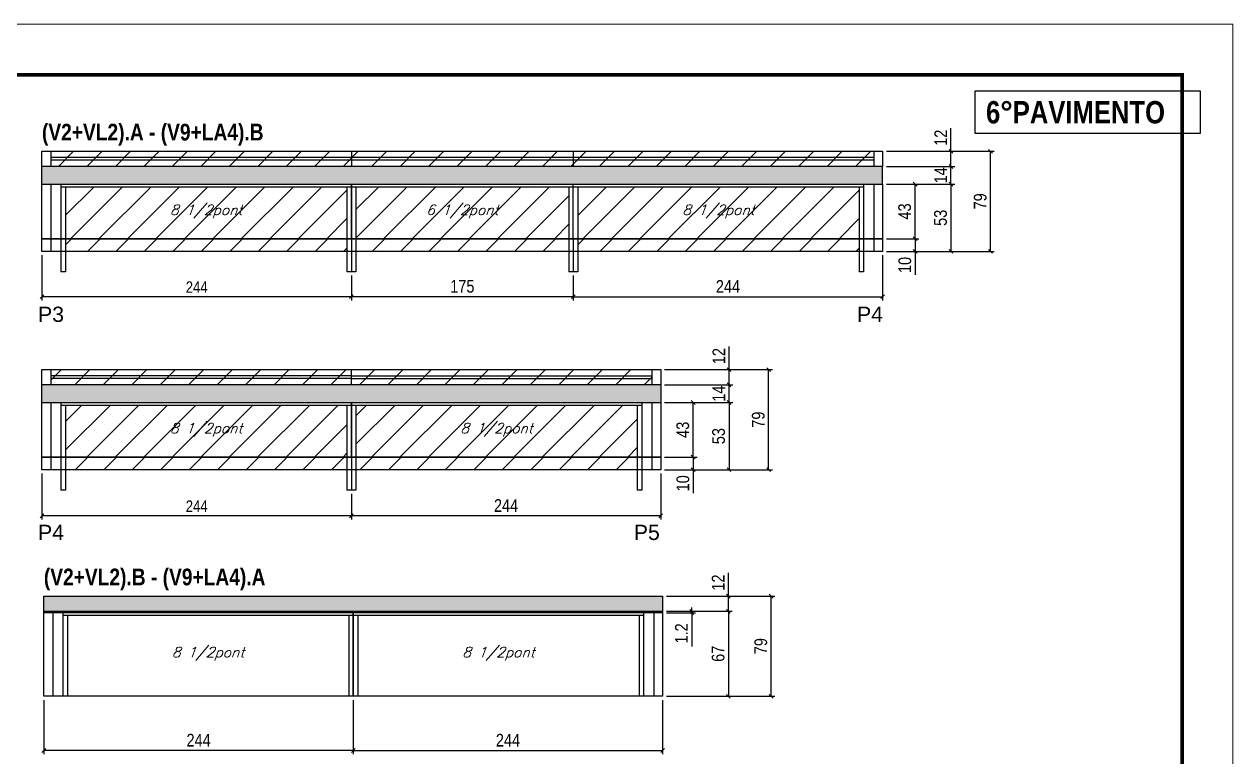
# Model space of a CAD drawing. Extents: x 3330 to 22105, y 1197 to 30204.
# Drawn here: x 16548 to 17501, y 20046 to 20625 of the extents above; entities that cross this region are included whole.
import ezdxf

# ---------------------------------------------------------------- set-up
doc = ezdxf.new("R2010")
doc.units = 0
doc.linetypes.add('DASHED', pattern=[0.75, 0.5, -0.25])
for name, color, linetype in [('5', 5, 'Continuous'), ('COTA', 241, 'Continuous'), ('NOMENCLATURA', 7, 'Continuous'), ('Painéis', 200, 'Continuous'), ('SARR_2.2x7', 40, 'Continuous'), ('SARR_3.5x7', 81, 'Continuous'), ('SARR_EDITAR', 141, 'Continuous'), ('texto', 7, 'Continuous')]:
    doc.layers.add(name, color=color, linetype=linetype)
for name, color, linetype, lineweight in [('Folhas', 255, 'Continuous', 9), ('Hachura', 251, 'Continuous', 9), ('SARRAFO DE PRESSAO', 251, 'DASHED', 9)]:
    doc.layers.add(name, color=color, linetype=linetype, lineweight=lineweight)
doc.styles.add('COTA TECNICA', font='techl___.ttf', dxfattribs={"height": 10})
doc.styles.add('COTA TECNICA-50', font='techl___.ttf', dxfattribs={"height": 9})
doc.styles.add('Romans', font='romans.shx')
doc.styles.get("Standard").update_dxf_attribs({"font": 'arial.ttf'})
doc.styles.add('TECNICA', font='techb___.ttf', dxfattribs={"height": 10})
doc.dimstyles.new('COTA PAINEL-50', dxfattribs={"dimtxt": 9, "dimasz": 3, "dimexe": 3, "dimexo": 3, "dimgap": 3, "dimtad": 1, "dimdec": 1, "dimzin": 12, "dimdsep": 46, "dimtxsty": 'COTA TECNICA-50', "dimblk1": 'OBLIQUE', "dimblk2": 'OBLIQUE', "dimsah": 1, "dimcen": 0.9, "dimclrd": 4, "dimclre": 4, "dimclrt": 240, "dimadec": 1, "dimazin": 3, "dimtfac": 1, "dimtdec": 1, "dimtmove": 0, "dimatfit": 3, "dimfxl": 1, "dimtolj": 1, "dimtzin": 12, "dimarcsym": 0})
doc.dimstyles.new('PAINEL', dxfattribs={"dimtxt": 10, "dimasz": 3, "dimexe": 3, "dimexo": 3, "dimgap": 3, "dimtad": 1, "dimdec": 1, "dimzin": 12, "dimdsep": 46, "dimtxsty": 'COTA TECNICA', "dimblk1": 'OBLIQUE', "dimblk2": 'OBLIQUE', "dimsah": 1, "dimcen": 0.9, "dimclrd": 4, "dimclre": 4, "dimclrt": 240, "dimadec": 1, "dimazin": 3, "dimtfac": 1, "dimtdec": 1, "dimtmove": 0, "dimatfit": 3, "dimfxl": 1, "dimtolj": 1, "dimtzin": 12, "dimarcsym": 0})

# ---------------------------------------------------------------- blocks, each defined once
blk = doc.blocks.new('9999999999')
at = {"layer": 'Folhas'}
blk.add_lwpolyline([(98138.98, 34190.21), (99623.98, 34190.21), (99623.98, 35240.21), (98138.98, 35240.21)], close=True, dxfattribs=at)
at = {"layer": 'Folhas', "color": 30, "const_width": 3}
blk.add_lwpolyline([(98213.98, 34230.21), (99583.98, 34230.21), (99583.98, 35200.21), (98213.98, 35200.21)], close=True, dxfattribs=at)
blk = doc.blocks.new('_Oblique')
at = {"color": 0, "linetype": 'ByBlock', "lineweight": -2}
blk.add_line((-0.5, -0.5), (0.5, 0.5), dxfattribs=at)
blk = doc.blocks.new('*D2144')
at = {"layer": 'COTA', "color": 4, "linetype": 'ByBlock', "lineweight": -2, "transparency": 16777216}
for p, q in [((16561.91, 20442.22), (16561.91, 20406.49)), ((16805.91, 20426.22), (16805.91, 20406.49)), ((16805.91, 20409.49), (16561.91, 20409.49))]:
    blk.add_line(p, q, dxfattribs=at)
at = {"layer": 'Defpoints', "color": 0, "linetype": 'ByBlock', "transparency": 16777216}
for p in [(16561.91, 20445.22), (16805.91, 20429.22), (16561.91, 20409.49)]:
    blk.add_point(p, dxfattribs=at)
at = {"layer": 'COTA', "color": 4, "linetype": 'ByBlock', "lineweight": -2, "transparency": 16777216, "xscale": 3, "yscale": 3, "zscale": 3, "rotation": 180}
blk.add_blockref('_Oblique', (16561.91, 20409.49), dxfattribs=at)
at = {"layer": 'COTA', "color": 4, "linetype": 'ByBlock', "lineweight": -2, "transparency": 16777216, "xscale": 3, "yscale": 3, "zscale": 3}
blk.add_blockref('_Oblique', (16805.91, 20409.49), dxfattribs=at)
at = {"layer": 'COTA', "color": 240, "linetype": 'ByBlock', "transparency": 16777216, "insert": (16683.91, 20417.06), "char_height": 9, "attachment_point": 5, "style": 'COTA TECNICA-50'}
blk.add_mtext('\\A1;244', dxfattribs=at)
blk = doc.blocks.new('*D2145')
at = {"layer": 'COTA', "color": 4, "linetype": 'ByBlock', "lineweight": -2, "transparency": 16777216}
for p, q in [((16805.91, 20426.22), (16805.91, 20406.49)), ((16980.91, 20426.22), (16980.91, 20406.49)), ((16980.91, 20409.49), (16805.91, 20409.49))]:
    blk.add_line(p, q, dxfattribs=at)
at = {"layer": 'Defpoints', "color": 0, "linetype": 'ByBlock', "transparency": 16777216}
for p in [(16805.91, 20429.22), (16980.91, 20429.22), (16805.91, 20409.49)]:
    blk.add_point(p, dxfattribs=at)
at = {"layer": 'COTA', "color": 4, "linetype": 'ByBlock', "lineweight": -2, "transparency": 16777216, "xscale": 3, "yscale": 3, "zscale": 3, "rotation": 180}
blk.add_blockref('_Oblique', (16805.91, 20409.49), dxfattribs=at)
at = {"layer": 'COTA', "color": 4, "linetype": 'ByBlock', "lineweight": -2, "transparency": 16777216, "xscale": 3, "yscale": 3, "zscale": 3}
blk.add_blockref('_Oblique', (16980.91, 20409.49), dxfattribs=at)
at = {"layer": 'COTA', "color": 240, "linetype": 'ByBlock', "transparency": 16777216, "insert": (16893.41, 20417.6), "char_height": 10, "attachment_point": 5, "style": 'COTA TECNICA'}
blk.add_mtext('\\A1;175', dxfattribs=at)
blk = doc.blocks.new('*D2146')
at = {"layer": 'COTA', "color": 4, "linetype": 'ByBlock', "lineweight": -2, "transparency": 16777216}
for p, q in [((17224.91, 20442.22), (17224.91, 20406.49)), ((16980.91, 20426.22), (16980.91, 20406.49)), ((16980.91, 20409.49), (17224.91, 20409.49))]:
    blk.add_line(p, q, dxfattribs=at)
at = {"layer": 'Defpoints', "color": 0, "linetype": 'ByBlock', "transparency": 16777216}
for p in [(17224.91, 20445.22), (16980.91, 20429.22), (17224.91, 20409.49)]:
    blk.add_point(p, dxfattribs=at)
at = {"layer": 'COTA', "color": 4, "linetype": 'ByBlock', "lineweight": -2, "transparency": 16777216, "xscale": 3, "yscale": 3, "zscale": 3, "rotation": 180}
blk.add_blockref('_Oblique', (16980.91, 20409.49), dxfattribs=at)
at = {"layer": 'COTA', "color": 4, "linetype": 'ByBlock', "lineweight": -2, "transparency": 16777216, "xscale": 3, "yscale": 3, "zscale": 3}
blk.add_blockref('_Oblique', (17224.91, 20409.49), dxfattribs=at)
at = {"layer": 'COTA', "color": 240, "linetype": 'ByBlock', "transparency": 16777216, "insert": (17102.91, 20417.56), "char_height": 10, "attachment_point": 5, "style": 'COTA TECNICA'}
blk.add_mtext('\\A1;244', dxfattribs=at)
blk = doc.blocks.new('*D2147')
at = {"layer": 'COTA', "color": 4, "linetype": 'ByBlock', "lineweight": -2, "transparency": 16777216}
for p, q in [((17227.91, 20498.22), (17281.78, 20498.22)), ((17278.78, 20498.22), (17278.78, 20445.22)), ((17227.91, 20445.22), (17281.78, 20445.22))]:
    blk.add_line(p, q, dxfattribs=at)
at = {"layer": 'Defpoints', "color": 0, "linetype": 'ByBlock', "transparency": 16777216}
for p in [(17224.91, 20498.22), (17224.91, 20445.22), (17278.78, 20445.22)]:
    blk.add_point(p, dxfattribs=at)
at = {"layer": 'COTA', "color": 4, "linetype": 'ByBlock', "lineweight": -2, "transparency": 16777216, "xscale": 3, "yscale": 3, "zscale": 3}
for p, rotation in [((17278.78, 20498.22), 90), ((17278.78, 20445.22), 270)]:
    blk.add_blockref('_Oblique', p, dxfattribs=dict(at, rotation=rotation))
at = {"layer": 'COTA', "color": 240, "linetype": 'ByBlock', "transparency": 16777216, "insert": (17270.56, 20471.72), "char_height": 10, "attachment_point": 5, "rotation": 90, "style": 'COTA TECNICA'}
blk.add_mtext('\\A1;53', dxfattribs=at)
blk = doc.blocks.new('*D2148')
at = {"layer": 'COTA', "color": 4, "linetype": 'ByBlock', "lineweight": -2, "transparency": 16777216}
for p, q in [((16561.91, 20269.94), (16561.91, 20233.62)), ((16805.91, 20253.94), (16805.91, 20233.62)), ((16805.91, 20236.62), (16561.91, 20236.62))]:
    blk.add_line(p, q, dxfattribs=at)
at = {"layer": 'Defpoints', "color": 0, "linetype": 'ByBlock', "transparency": 16777216}
for p in [(16561.91, 20272.94), (16805.91, 20256.94), (16561.91, 20236.62)]:
    blk.add_point(p, dxfattribs=at)
at = {"layer": 'COTA', "color": 4, "linetype": 'ByBlock', "lineweight": -2, "transparency": 16777216, "xscale": 3, "yscale": 3, "zscale": 3, "rotation": 180}
blk.add_blockref('_Oblique', (16561.91, 20236.62), dxfattribs=at)
at = {"layer": 'COTA', "color": 4, "linetype": 'ByBlock', "lineweight": -2, "transparency": 16777216, "xscale": 3, "yscale": 3, "zscale": 3}
blk.add_blockref('_Oblique', (16805.91, 20236.62), dxfattribs=at)
at = {"layer": 'COTA', "color": 240, "linetype": 'ByBlock', "transparency": 16777216, "insert": (16683.91, 20244.18), "char_height": 9, "attachment_point": 5, "style": 'COTA TECNICA-50'}
blk.add_mtext('\\A1;244', dxfattribs=at)
blk = doc.blocks.new('*D2149')
at = {"layer": 'COTA', "color": 4, "linetype": 'ByBlock', "lineweight": -2, "transparency": 16777216}
for p, q in [((17049.91, 20269.94), (17049.91, 20233.62)), ((16805.91, 20253.94), (16805.91, 20233.62)), ((17049.91, 20236.62), (16805.91, 20236.62))]:
    blk.add_line(p, q, dxfattribs=at)
at = {"layer": 'Defpoints', "color": 0, "linetype": 'ByBlock', "transparency": 16777216}
for p in [(17049.91, 20272.94), (16805.91, 20256.94), (16805.91, 20236.62)]:
    blk.add_point(p, dxfattribs=at)
at = {"layer": 'COTA', "color": 4, "linetype": 'ByBlock', "lineweight": -2, "transparency": 16777216, "xscale": 3, "yscale": 3, "zscale": 3, "rotation": 180}
blk.add_blockref('_Oblique', (16805.91, 20236.62), dxfattribs=at)
at = {"layer": 'COTA', "color": 4, "linetype": 'ByBlock', "lineweight": -2, "transparency": 16777216, "xscale": 3, "yscale": 3, "zscale": 3}
blk.add_blockref('_Oblique', (17049.91, 20236.62), dxfattribs=at)
at = {"layer": 'COTA', "color": 240, "linetype": 'ByBlock', "transparency": 16777216, "insert": (16927.91, 20244.69), "char_height": 10, "attachment_point": 5, "style": 'COTA TECNICA'}
blk.add_mtext('\\A1;244', dxfattribs=at)
blk = doc.blocks.new('*D2168')
at = {"layer": 'COTA', "color": 4, "linetype": 'ByBlock', "lineweight": -2, "transparency": 16777216}
for p, q in [((17227.91, 20498.22), (17253.51, 20498.22)), ((17250.51, 20455.22), (17250.51, 20498.22)), ((17227.91, 20455.22), (17253.51, 20455.22))]:
    blk.add_line(p, q, dxfattribs=at)
at = {"layer": 'Defpoints', "color": 0, "linetype": 'ByBlock', "transparency": 16777216}
for p in [(17224.91, 20498.22), (17250.51, 20498.22), (17224.91, 20455.22)]:
    blk.add_point(p, dxfattribs=at)
at = {"layer": 'COTA', "color": 4, "linetype": 'ByBlock', "lineweight": -2, "transparency": 16777216, "xscale": 3, "yscale": 3, "zscale": 3}
for p, rotation in [((17250.51, 20498.22), 90), ((17250.51, 20455.22), 270)]:
    blk.add_blockref('_Oblique', p, dxfattribs=dict(at, rotation=rotation))
at = {"layer": 'COTA', "color": 240, "linetype": 'ByBlock', "transparency": 16777216, "insert": (17242.29, 20476.72), "char_height": 10, "attachment_point": 5, "rotation": 90, "style": 'COTA TECNICA'}
blk.add_mtext('\\A1;43', dxfattribs=at)
blk = doc.blocks.new('*D2169')
at = {"layer": 'COTA', "color": 4, "linetype": 'ByBlock', "lineweight": -2, "transparency": 16777216}
for p, q in [((17227.91, 20455.22), (17253.51, 20455.22)), ((17250.51, 20455.22), (17250.51, 20445.22)), ((17227.91, 20445.22), (17253.51, 20445.22)), ((17250.51, 20445.22), (17250.51, 20426.79))]:
    blk.add_line(p, q, dxfattribs=at)
at = {"layer": 'Defpoints', "color": 0, "linetype": 'ByBlock', "transparency": 16777216}
for p in [(17224.91, 20455.22), (17224.91, 20445.22), (17250.51, 20445.22)]:
    blk.add_point(p, dxfattribs=at)
at = {"layer": 'COTA', "color": 4, "linetype": 'ByBlock', "lineweight": -2, "transparency": 16777216, "xscale": 3, "yscale": 3, "zscale": 3}
for p, rotation in [((17250.51, 20455.22), 90), ((17250.51, 20445.22), 270)]:
    blk.add_blockref('_Oblique', p, dxfattribs=dict(at, rotation=rotation))
at = {"layer": 'COTA', "color": 240, "linetype": 'ByBlock', "transparency": 16777216, "insert": (17242.41, 20434.51), "char_height": 10, "attachment_point": 5, "rotation": 90, "style": 'COTA TECNICA'}
blk.add_mtext('\\A1;10', dxfattribs=at)
blk = doc.blocks.new('*D2170')
at = {"layer": 'COTA', "color": 4, "linetype": 'ByBlock', "lineweight": -2, "transparency": 16777216}
for p, q in [((17227.91, 20512.22), (17281.78, 20512.22)), ((17278.78, 20498.22), (17278.78, 20512.22)), ((17227.91, 20498.22), (17281.78, 20498.22))]:
    blk.add_line(p, q, dxfattribs=at)
at = {"layer": 'Defpoints', "color": 0, "linetype": 'ByBlock', "transparency": 16777216}
for p in [(17224.91, 20512.22), (17278.78, 20512.22), (17224.91, 20498.22)]:
    blk.add_point(p, dxfattribs=at)
at = {"layer": 'COTA', "color": 4, "linetype": 'ByBlock', "lineweight": -2, "transparency": 16777216, "xscale": 3, "yscale": 3, "zscale": 3}
for p, rotation in [((17278.78, 20512.22), 90), ((17278.78, 20498.22), 270)]:
    blk.add_blockref('_Oblique', p, dxfattribs=dict(at, rotation=rotation))
at = {"layer": 'COTA', "color": 240, "linetype": 'ByBlock', "transparency": 16777216, "insert": (17270.71, 20505.22), "char_height": 10, "attachment_point": 5, "rotation": 90, "style": 'COTA TECNICA'}
blk.add_mtext('\\A1;14', dxfattribs=at)
blk = doc.blocks.new('*D2171')
at = {"layer": 'COTA', "color": 4, "linetype": 'ByBlock', "lineweight": -2, "transparency": 16777216}
for p, q in [((17278.78, 20524.22), (17278.78, 20542.53)), ((17227.91, 20524.22), (17281.78, 20524.22)), ((17278.78, 20512.22), (17278.78, 20524.22)), ((17227.91, 20512.22), (17281.78, 20512.22))]:
    blk.add_line(p, q, dxfattribs=at)
at = {"layer": 'Defpoints', "color": 0, "linetype": 'ByBlock', "transparency": 16777216}
for p in [(17224.91, 20524.22), (17278.78, 20524.22), (17224.91, 20512.22)]:
    blk.add_point(p, dxfattribs=at)
at = {"layer": 'COTA', "color": 4, "linetype": 'ByBlock', "lineweight": -2, "transparency": 16777216, "xscale": 3, "yscale": 3, "zscale": 3}
for p, rotation in [((17278.78, 20524.22), 90), ((17278.78, 20512.22), 270)]:
    blk.add_blockref('_Oblique', p, dxfattribs=dict(at, rotation=rotation))
at = {"layer": 'COTA', "color": 240, "linetype": 'ByBlock', "transparency": 16777216, "insert": (17270.72, 20534.88), "char_height": 10, "attachment_point": 5, "rotation": 90, "style": 'COTA TECNICA'}
blk.add_mtext('\\A1;12', dxfattribs=at)
blk = doc.blocks.new('*D2172')
at = {"layer": 'COTA', "color": 4, "linetype": 'ByBlock', "lineweight": -2, "transparency": 16777216}
for p, q in [((17227.91, 20524.22), (17312.96, 20524.22)), ((17309.96, 20445.22), (17309.96, 20524.22)), ((17227.91, 20445.22), (17312.96, 20445.22))]:
    blk.add_line(p, q, dxfattribs=at)
at = {"layer": 'Defpoints', "color": 0, "linetype": 'ByBlock', "transparency": 16777216}
for p in [(17224.91, 20524.22), (17309.96, 20524.22), (17224.91, 20445.22)]:
    blk.add_point(p, dxfattribs=at)
at = {"layer": 'COTA', "color": 4, "linetype": 'ByBlock', "lineweight": -2, "transparency": 16777216, "xscale": 3, "yscale": 3, "zscale": 3}
for p, rotation in [((17309.96, 20524.22), 90), ((17309.96, 20445.22), 270)]:
    blk.add_blockref('_Oblique', p, dxfattribs=dict(at, rotation=rotation))
at = {"layer": 'COTA', "color": 240, "linetype": 'ByBlock', "transparency": 16777216, "insert": (17301.86, 20484.72), "char_height": 10, "attachment_point": 5, "rotation": 90, "style": 'COTA TECNICA'}
blk.add_mtext('\\A1;79', dxfattribs=at)
blk = doc.blocks.new('*D2173')
at = {"layer": 'COTA', "color": 4, "linetype": 'ByBlock', "lineweight": -2, "transparency": 16777216}
for p, q in [((17052.91, 20325.94), (17106.78, 20325.94)), ((17103.78, 20325.94), (17103.78, 20272.94)), ((17052.91, 20272.94), (17106.78, 20272.94))]:
    blk.add_line(p, q, dxfattribs=at)
at = {"layer": 'Defpoints', "color": 0, "linetype": 'ByBlock', "transparency": 16777216}
for p in [(17049.91, 20325.94), (17049.91, 20272.94), (17103.78, 20272.94)]:
    blk.add_point(p, dxfattribs=at)
at = {"layer": 'COTA', "color": 4, "linetype": 'ByBlock', "lineweight": -2, "transparency": 16777216, "xscale": 3, "yscale": 3, "zscale": 3}
for p, rotation in [((17103.78, 20325.94), 90), ((17103.78, 20272.94), 270)]:
    blk.add_blockref('_Oblique', p, dxfattribs=dict(at, rotation=rotation))
at = {"layer": 'COTA', "color": 240, "linetype": 'ByBlock', "transparency": 16777216, "insert": (17095.56, 20299.44), "char_height": 10, "attachment_point": 5, "rotation": 90, "style": 'COTA TECNICA'}
blk.add_mtext('\\A1;53', dxfattribs=at)
blk = doc.blocks.new('*D2174')
at = {"layer": 'COTA', "color": 4, "linetype": 'ByBlock', "lineweight": -2, "transparency": 16777216}
for p, q in [((17052.91, 20325.94), (17078.51, 20325.94)), ((17075.51, 20282.94), (17075.51, 20325.94)), ((17052.91, 20282.94), (17078.51, 20282.94))]:
    blk.add_line(p, q, dxfattribs=at)
at = {"layer": 'Defpoints', "color": 0, "linetype": 'ByBlock', "transparency": 16777216}
for p in [(17049.91, 20325.94), (17075.51, 20325.94), (17049.91, 20282.94)]:
    blk.add_point(p, dxfattribs=at)
at = {"layer": 'COTA', "color": 4, "linetype": 'ByBlock', "lineweight": -2, "transparency": 16777216, "xscale": 3, "yscale": 3, "zscale": 3}
for p, rotation in [((17075.51, 20325.94), 90), ((17075.51, 20282.94), 270)]:
    blk.add_blockref('_Oblique', p, dxfattribs=dict(at, rotation=rotation))
at = {"layer": 'COTA', "color": 240, "linetype": 'ByBlock', "transparency": 16777216, "insert": (17067.29, 20304.44), "char_height": 10, "attachment_point": 5, "rotation": 90, "style": 'COTA TECNICA'}
blk.add_mtext('\\A1;43', dxfattribs=at)
blk = doc.blocks.new('*D2175')
at = {"layer": 'COTA', "color": 4, "linetype": 'ByBlock', "lineweight": -2, "transparency": 16777216}
for p, q in [((17052.91, 20282.94), (17078.51, 20282.94)), ((17075.51, 20282.94), (17075.51, 20272.94)), ((17052.91, 20272.94), (17078.51, 20272.94)), ((17075.51, 20272.94), (17075.51, 20254.51))]:
    blk.add_line(p, q, dxfattribs=at)
at = {"layer": 'Defpoints', "color": 0, "linetype": 'ByBlock', "transparency": 16777216}
for p in [(17049.91, 20282.94), (17049.91, 20272.94), (17075.51, 20272.94)]:
    blk.add_point(p, dxfattribs=at)
at = {"layer": 'COTA', "color": 4, "linetype": 'ByBlock', "lineweight": -2, "transparency": 16777216, "xscale": 3, "yscale": 3, "zscale": 3}
for p, rotation in [((17075.51, 20282.94), 90), ((17075.51, 20272.94), 270)]:
    blk.add_blockref('_Oblique', p, dxfattribs=dict(at, rotation=rotation))
at = {"layer": 'COTA', "color": 240, "linetype": 'ByBlock', "transparency": 16777216, "insert": (17067.41, 20262.22), "char_height": 10, "attachment_point": 5, "rotation": 90, "style": 'COTA TECNICA'}
blk.add_mtext('\\A1;10', dxfattribs=at)
blk = doc.blocks.new('*D2176')
at = {"layer": 'COTA', "color": 4, "linetype": 'ByBlock', "lineweight": -2, "transparency": 16777216}
for p, q in [((17052.91, 20339.94), (17106.78, 20339.94)), ((17103.78, 20325.94), (17103.78, 20339.94)), ((17052.91, 20325.94), (17106.78, 20325.94))]:
    blk.add_line(p, q, dxfattribs=at)
at = {"layer": 'Defpoints', "color": 0, "linetype": 'ByBlock', "transparency": 16777216}
for p in [(17049.91, 20339.94), (17103.78, 20339.94), (17049.91, 20325.94)]:
    blk.add_point(p, dxfattribs=at)
at = {"layer": 'COTA', "color": 4, "linetype": 'ByBlock', "lineweight": -2, "transparency": 16777216, "xscale": 3, "yscale": 3, "zscale": 3}
for p, rotation in [((17103.78, 20339.94), 90), ((17103.78, 20325.94), 270)]:
    blk.add_blockref('_Oblique', p, dxfattribs=dict(at, rotation=rotation))
at = {"layer": 'COTA', "color": 240, "linetype": 'ByBlock', "transparency": 16777216, "insert": (17095.71, 20332.94), "char_height": 10, "attachment_point": 5, "rotation": 90, "style": 'COTA TECNICA'}
blk.add_mtext('\\A1;14', dxfattribs=at)
blk = doc.blocks.new('*D2177')
at = {"layer": 'COTA', "color": 4, "linetype": 'ByBlock', "lineweight": -2, "transparency": 16777216}
for p, q in [((17103.78, 20351.94), (17103.78, 20370.25)), ((17052.91, 20351.94), (17106.78, 20351.94)), ((17103.78, 20339.94), (17103.78, 20351.94)), ((17052.91, 20339.94), (17106.78, 20339.94))]:
    blk.add_line(p, q, dxfattribs=at)
at = {"layer": 'Defpoints', "color": 0, "linetype": 'ByBlock', "transparency": 16777216}
for p in [(17049.91, 20351.94), (17103.78, 20351.94), (17049.91, 20339.94)]:
    blk.add_point(p, dxfattribs=at)
at = {"layer": 'COTA', "color": 4, "linetype": 'ByBlock', "lineweight": -2, "transparency": 16777216, "xscale": 3, "yscale": 3, "zscale": 3}
for p, rotation in [((17103.78, 20351.94), 90), ((17103.78, 20339.94), 270)]:
    blk.add_blockref('_Oblique', p, dxfattribs=dict(at, rotation=rotation))
at = {"layer": 'COTA', "color": 240, "linetype": 'ByBlock', "transparency": 16777216, "insert": (17095.72, 20362.6), "char_height": 10, "attachment_point": 5, "rotation": 90, "style": 'COTA TECNICA'}
blk.add_mtext('\\A1;12', dxfattribs=at)
blk = doc.blocks.new('*D2178')
at = {"layer": 'COTA', "color": 4, "linetype": 'ByBlock', "lineweight": -2, "transparency": 16777216}
for p, q in [((17052.91, 20351.94), (17137.96, 20351.94)), ((17134.96, 20272.94), (17134.96, 20351.94)), ((17052.91, 20272.94), (17137.96, 20272.94))]:
    blk.add_line(p, q, dxfattribs=at)
at = {"layer": 'Defpoints', "color": 0, "linetype": 'ByBlock', "transparency": 16777216}
for p in [(17049.91, 20351.94), (17134.96, 20351.94), (17049.91, 20272.94)]:
    blk.add_point(p, dxfattribs=at)
at = {"layer": 'COTA', "color": 4, "linetype": 'ByBlock', "lineweight": -2, "transparency": 16777216, "xscale": 3, "yscale": 3, "zscale": 3}
for p, rotation in [((17134.96, 20351.94), 90), ((17134.96, 20272.94), 270)]:
    blk.add_blockref('_Oblique', p, dxfattribs=dict(at, rotation=rotation))
at = {"layer": 'COTA', "color": 240, "linetype": 'ByBlock', "transparency": 16777216, "insert": (17126.86, 20312.44), "char_height": 10, "attachment_point": 5, "rotation": 90, "style": 'COTA TECNICA'}
blk.add_mtext('\\A1;79', dxfattribs=at)
blk = doc.blocks.new('*D2186')
at = {"layer": 'COTA', "color": 4, "linetype": 'ByBlock', "lineweight": -2, "transparency": 16777216}
for p, q in [((17054.41, 20161.22), (17106.25, 20161.22)), ((17103.25, 20161.22), (17103.25, 20094.22)), ((17054.41, 20094.22), (17106.25, 20094.22))]:
    blk.add_line(p, q, dxfattribs=at)
at = {"layer": 'Defpoints', "color": 0, "linetype": 'ByBlock', "transparency": 16777216}
for p in [(17051.41, 20161.22), (17051.41, 20094.22), (17103.25, 20094.22)]:
    blk.add_point(p, dxfattribs=at)
at = {"layer": 'COTA', "color": 4, "linetype": 'ByBlock', "lineweight": -2, "transparency": 16777216, "xscale": 3, "yscale": 3, "zscale": 3}
for p, rotation in [((17103.25, 20161.22), 90), ((17103.25, 20094.22), 270)]:
    blk.add_blockref('_Oblique', p, dxfattribs=dict(at, rotation=rotation))
at = {"layer": 'COTA', "color": 240, "linetype": 'ByBlock', "transparency": 16777216, "insert": (17095.15, 20127.72), "char_height": 10, "attachment_point": 5, "rotation": 90, "style": 'COTA TECNICA'}
blk.add_mtext('\\A1;67', dxfattribs=at)
blk = doc.blocks.new('*D2187')
at = {"layer": 'COTA', "color": 4, "linetype": 'ByBlock', "lineweight": -2, "transparency": 16777216}
for p, q in [((16563.41, 20091.22), (16563.41, 20048.45)), ((16807.41, 20091.22), (16807.41, 20048.45)), ((16807.41, 20051.45), (16563.41, 20051.45))]:
    blk.add_line(p, q, dxfattribs=at)
at = {"layer": 'Defpoints', "color": 0, "linetype": 'ByBlock', "transparency": 16777216}
for p in [(16563.41, 20094.22), (16807.41, 20094.22), (16563.41, 20051.45)]:
    blk.add_point(p, dxfattribs=at)
at = {"layer": 'COTA', "color": 4, "linetype": 'ByBlock', "lineweight": -2, "transparency": 16777216, "xscale": 3, "yscale": 3, "zscale": 3, "rotation": 180}
blk.add_blockref('_Oblique', (16563.41, 20051.45), dxfattribs=at)
at = {"layer": 'COTA', "color": 4, "linetype": 'ByBlock', "lineweight": -2, "transparency": 16777216, "xscale": 3, "yscale": 3, "zscale": 3}
blk.add_blockref('_Oblique', (16807.41, 20051.45), dxfattribs=at)
at = {"layer": 'COTA', "color": 240, "linetype": 'ByBlock', "transparency": 16777216, "insert": (16685.41, 20059.53), "char_height": 10, "attachment_point": 5, "style": 'COTA TECNICA'}
blk.add_mtext('\\A1;244', dxfattribs=at)
blk = doc.blocks.new('*D2188')
at = {"layer": 'COTA', "color": 4, "linetype": 'ByBlock', "lineweight": -2, "transparency": 16777216}
for p, q in [((16807.41, 20091.22), (16807.41, 20048.45)), ((17051.41, 20091.22), (17051.41, 20048.45)), ((16807.41, 20051.45), (17051.41, 20051.45))]:
    blk.add_line(p, q, dxfattribs=at)
at = {"layer": 'Defpoints', "color": 0, "linetype": 'ByBlock', "transparency": 16777216}
for p in [(16807.41, 20094.22), (17051.41, 20094.22), (17051.41, 20051.45)]:
    blk.add_point(p, dxfattribs=at)
at = {"layer": 'COTA', "color": 4, "linetype": 'ByBlock', "lineweight": -2, "transparency": 16777216, "xscale": 3, "yscale": 3, "zscale": 3, "rotation": 180}
blk.add_blockref('_Oblique', (16807.41, 20051.45), dxfattribs=at)
at = {"layer": 'COTA', "color": 4, "linetype": 'ByBlock', "lineweight": -2, "transparency": 16777216, "xscale": 3, "yscale": 3, "zscale": 3}
blk.add_blockref('_Oblique', (17051.41, 20051.45), dxfattribs=at)
at = {"layer": 'COTA', "color": 240, "linetype": 'ByBlock', "transparency": 16777216, "insert": (16929.41, 20059.53), "char_height": 10, "attachment_point": 5, "style": 'COTA TECNICA'}
blk.add_mtext('\\A1;244', dxfattribs=at)
blk = doc.blocks.new('*D2189')
at = {"layer": 'COTA', "color": 4, "linetype": 'ByBlock', "lineweight": -2, "transparency": 16777216}
for p, q in [((17103.25, 20173.22), (17103.25, 20191.53)), ((17054.41, 20173.22), (17106.25, 20173.22)), ((17103.25, 20161.22), (17103.25, 20173.22)), ((17054.41, 20161.22), (17106.25, 20161.22))]:
    blk.add_line(p, q, dxfattribs=at)
at = {"layer": 'Defpoints', "color": 0, "linetype": 'ByBlock', "transparency": 16777216}
for p in [(17051.41, 20173.22), (17103.25, 20173.22), (17051.41, 20161.22)]:
    blk.add_point(p, dxfattribs=at)
at = {"layer": 'COTA', "color": 4, "linetype": 'ByBlock', "lineweight": -2, "transparency": 16777216, "xscale": 3, "yscale": 3, "zscale": 3}
for p, rotation in [((17103.25, 20173.22), 90), ((17103.25, 20161.22), 270)]:
    blk.add_blockref('_Oblique', p, dxfattribs=dict(at, rotation=rotation))
at = {"layer": 'COTA', "color": 240, "linetype": 'ByBlock', "transparency": 16777216, "insert": (17095.2, 20183.87), "char_height": 10, "attachment_point": 5, "rotation": 90, "style": 'COTA TECNICA'}
blk.add_mtext('\\A1;12', dxfattribs=at)
blk = doc.blocks.new('*D2190')
at = {"layer": 'COTA', "color": 4, "linetype": 'ByBlock', "lineweight": -2, "transparency": 16777216}
for p, q in [((17054.41, 20173.22), (17139.93, 20173.22)), ((17136.93, 20094.22), (17136.93, 20173.22)), ((17054.41, 20094.22), (17139.93, 20094.22))]:
    blk.add_line(p, q, dxfattribs=at)
at = {"layer": 'Defpoints', "color": 0, "linetype": 'ByBlock', "transparency": 16777216}
for p in [(17051.41, 20173.22), (17136.93, 20173.22), (17051.41, 20094.22)]:
    blk.add_point(p, dxfattribs=at)
at = {"layer": 'COTA', "color": 4, "linetype": 'ByBlock', "lineweight": -2, "transparency": 16777216, "xscale": 3, "yscale": 3, "zscale": 3}
for p, rotation in [((17136.93, 20173.22), 90), ((17136.93, 20094.22), 270)]:
    blk.add_blockref('_Oblique', p, dxfattribs=dict(at, rotation=rotation))
at = {"layer": 'COTA', "color": 240, "linetype": 'ByBlock', "transparency": 16777216, "insert": (17128.83, 20133.72), "char_height": 10, "attachment_point": 5, "rotation": 90, "style": 'COTA TECNICA'}
blk.add_mtext('\\A1;79', dxfattribs=at)
blk = doc.blocks.new('*D2191')
at = {"layer": 'COTA', "color": 4, "linetype": 'ByBlock', "lineweight": -2, "transparency": 16777216}
for p, q in [((17054.41, 20161.22), (17077.3, 20161.22)), ((17054.41, 20160.02), (17077.3, 20160.02)), ((17074.3, 20161.22), (17074.3, 20164.22)), ((17074.3, 20161.22), (17074.3, 20160.02)), ((17074.3, 20160.02), (17074.3, 20133.57))]:
    blk.add_line(p, q, dxfattribs=at)
at = {"layer": 'Defpoints', "color": 0, "linetype": 'ByBlock', "transparency": 16777216}
for p in [(17051.41, 20161.22), (17051.41, 20160.02), (17074.3, 20160.02)]:
    blk.add_point(p, dxfattribs=at)
at = {"layer": 'COTA', "color": 4, "linetype": 'ByBlock', "lineweight": -2, "transparency": 16777216, "xscale": 3, "yscale": 3, "zscale": 3}
for p, rotation in [((17074.3, 20161.22), 270), ((17074.3, 20160.02), 90)]:
    blk.add_blockref('_Oblique', p, dxfattribs=dict(at, rotation=rotation))
at = {"layer": 'COTA', "color": 240, "linetype": 'ByBlock', "transparency": 16777216, "insert": (17066.24, 20143.79), "char_height": 10, "attachment_point": 5, "rotation": 90, "style": 'COTA TECNICA'}
blk.add_mtext('\\A1;1.2', dxfattribs=at)

msp = doc.modelspace()

# ---------------------------------------------------------------- hatches: boundary and pattern name
at = {"layer": 'COTA', "linetype": 'ByBlock'}
h = msp.add_hatch(dxfattribs=at)
h.set_pattern_fill('AR-CONC', color=256, scale=0.03)
h.set_pattern_definition([(50, (-117802.097, -7694.827), (5.46554007, -0.47817257), [0.5715, -6.2865]), (355, (-117802.097, -7694.827), (-1.05730264, 5.73170536), [0.4572, -5.02921753]), (100.4514447, (-117801.6415, -7694.867), (4.40823741, 5.25353256), [0.48570026, -5.34270734]), (46.1842, (-117802.097, -7693.303), (8.13237123, -1.26126984), [0.85725, -9.42975]), (96.6355576, (-117801.419, -7693.408), (7.122124, 7.42278374), [0.7285507, -8.01406824]), (351.184151, (-117802.097, -7693.303), (7.122124, 7.42278374), [0.685799, -7.54379196]), (21, (-117801.335, -7693.684), (4.54843174, -3.06795595), [0.5715, -6.2865]), (326, (-117801.335, -7693.684), (1.85406085, 5.52563898), [0.4572, -5.0292]), (71.451445, (-117800.956, -7693.94), (6.40249258, 2.45768307), [0.48570026, -5.34269813]), (37.5, (-117802.097, -7694.8272), (0.092658098, 2.536651166), [0, -4.96824, 0, -5.1054, 0, -5.04825]), (7.5, (-117802.097, -7694.8272), (2.004589875, 3.005417245), [0, -2.91084, 0, -4.85394, 0, -1.92405]), (327.5, (-117803.7963, -7694.8272), (4.067717855, -0.17186232), [0, -1.905, 0, -5.9436, 0, -7.8867]), (317.5, (-117804.5583, -7694.8272), (4.44387544, 0.76279473), [0, -2.4765, 0, -3.94716, 0, -5.6007])])
h.paths.add_polyline_path([(17224.91, 20498.22), (17224.91, 20512.22), (16561.91, 20512.22), (16561.91, 20498.22), (16805.91, 20498.22)])
h = msp.add_hatch(dxfattribs=at)
h.set_pattern_fill('AR-CONC', color=256, scale=0.03)
h.set_pattern_definition([(50, (-117802.097, -7677.939), (5.46554007, -0.47817257), [0.5715, -6.2865]), (355, (-117802.097, -7677.939), (-1.05730264, 5.73170536), [0.4572, -5.02921753]), (100.4514447, (-117801.6415, -7677.979), (4.40823741, 5.25353256), [0.48570026, -5.34270734]), (46.1842, (-117802.097, -7676.415), (8.13237123, -1.26126984), [0.85725, -9.42975]), (96.6355576, (-117801.419, -7676.52), (7.122124, 7.42278374), [0.7285507, -8.01406824]), (351.184151, (-117802.097, -7676.415), (7.122124, 7.42278374), [0.685799, -7.54379196]), (21, (-117801.335, -7676.796), (4.54843174, -3.06795595), [0.5715, -6.2865]), (326, (-117801.335, -7676.796), (1.85406085, 5.52563898), [0.4572, -5.0292]), (71.451445, (-117800.956, -7677.0516), (6.40249258, 2.45768307), [0.48570026, -5.34269813]), (37.5, (-117802.097, -7677.939), (0.092658098, 2.536651166), [0, -4.96824, 0, -5.1054, 0, -5.04825]), (7.5, (-117802.097, -7677.939), (2.004589875, 3.005417245), [0, -2.91084, 0, -4.85394, 0, -1.92405]), (327.5, (-117803.7963, -7677.939), (4.067717855, -0.17186232), [0, -1.905, 0, -5.9436, 0, -7.8867]), (317.5, (-117804.5583, -7677.939), (4.44387544, 0.76279473), [0, -2.4765, 0, -3.94716, 0, -5.6007])])
h.paths.add_polyline_path([(16561.91, 20339.94), (16561.91, 20325.94), (16805.91, 20325.94), (17049.91, 20325.94), (17049.91, 20339.94)])
h = msp.add_hatch(dxfattribs=at)
h.set_pattern_fill('AR-CONC', color=256, scale=0.03)
h.set_pattern_definition([(50, (-112725.438, -6411.1897), (5.46554007, -0.47817257), [0.5715, -6.2865]), (355, (-112725.438, -6411.1897), (-1.05730264, 5.73170536), [0.4572, -5.02921753]), (100.4514447, (-112724.9824, -6411.2295), (4.40823741, 5.25353256), [0.48570026, -5.34270734]), (46.1842, (-112725.438, -6409.666), (8.13237123, -1.26126984), [0.85725, -9.42975]), (96.6355576, (-112724.76, -6409.771), (7.122124, 7.42278374), [0.7285507, -8.01406824]), (351.184151, (-112725.438, -6409.666), (7.122124, 7.42278374), [0.685799, -7.54379196]), (21, (-112724.676, -6410.0467), (4.54843174, -3.06795595), [0.5715, -6.2865]), (326, (-112724.676, -6410.0467), (1.85406085, 5.52563898), [0.4572, -5.0292]), (71.451445, (-112724.297, -6410.3024), (6.40249258, 2.45768307), [0.48570026, -5.34269813]), (37.5, (-112725.4378, -6411.1897), (0.092658098, 2.536651166), [0, -4.96824, 0, -5.1054, 0, -5.04825]), (7.5, (-112725.4378, -6411.1897), (2.004589875, 3.005417245), [0, -2.91084, 0, -4.85394, 0, -1.92405]), (327.5, (-112727.137, -6411.1897), (4.067717855, -0.17186232), [0, -1.905, 0, -5.9436, 0, -7.8867]), (317.5, (-112727.899, -6411.1897), (4.44387544, 0.76279473), [0, -2.4765, 0, -3.94716, 0, -5.6007])])
h.paths.add_polyline_path([(17051.41, 20161.22), (17051.41, 20173.22), (16563.41, 20173.22), (16563.41, 20161.22)])
at = {"layer": 'Hachura', "linetype": 'ByBlock'}
h = msp.add_hatch(dxfattribs=at)
h.set_pattern_fill('ANSI31', color=256, scale=5)
h.set_pattern_definition([(45, (-114632.097, -6546.252), (-11.2253202, 11.2253202), [])])
h.paths.add_polyline_path([(16568.91, 20524.22), (16568.91, 20512.22), (16805.91, 20512.22), (16805.91, 20524.22)])
h.paths.add_polyline_path([(16805.91, 20524.22), (16805.91, 20512.22), (16980.91, 20512.22), (16980.91, 20524.22)])
h.paths.add_polyline_path([(16980.91, 20524.22), (16980.91, 20512.22), (17217.91, 20512.22), (17217.91, 20524.22)])
h.paths.add_polyline_path([(17206.41, 20445.22), (17206.41, 20455.22), (16984.41, 20455.22), (16984.41, 20445.22)])
h.paths.add_polyline_path([(16977.41, 20445.22), (16977.41, 20455.22), (16809.41, 20455.22), (16809.41, 20445.22)])
h.paths.add_polyline_path([(16580.41, 20455.22), (16580.41, 20445.22), (16802.41, 20445.22), (16802.41, 20455.22)])
h = msp.add_hatch(dxfattribs=at)
h.set_pattern_fill('ANSI31', color=256, scale=5)
h.set_pattern_definition([(45, (-117802.097, -7694.827), (-11.2253202, 11.2253202), [])])
h.paths.add_polyline_path([(16802.41, 20455.22), (16802.41, 20496.02), (16580.41, 20496.02), (16580.41, 20455.22)])
h.paths.add_polyline_path([(16809.41, 20496.02), (16809.41, 20455.22), (16977.41, 20455.22), (16977.41, 20496.02)])
h.paths.add_polyline_path([(17206.41, 20455.22), (17206.41, 20496.02), (16984.41, 20496.02), (16984.41, 20455.22)])
h = msp.add_hatch(dxfattribs=at)
h.set_pattern_fill('ANSI31', color=256, scale=5)
h.set_pattern_definition([(45, (-114632.097, -6529.364), (-11.2253202, 11.2253202), [])])
h.paths.add_polyline_path([(16805.91, 20339.94), (16805.91, 20351.94), (16568.91, 20351.94), (16568.91, 20339.94)])
h.paths.add_polyline_path([(17042.91, 20339.94), (17042.91, 20351.94), (16805.91, 20351.94), (16805.91, 20339.94)])
h.paths.add_polyline_path([(17031.41, 20272.94), (17031.41, 20282.94), (16809.41, 20282.94), (16809.41, 20272.94)])
h.paths.add_polyline_path([(16580.41, 20282.94), (16580.41, 20272.94), (16802.41, 20272.94), (16802.41, 20282.94)])
h = msp.add_hatch(dxfattribs=at)
h.set_pattern_fill('ANSI31', color=256, scale=5)
h.set_pattern_definition([(45, (-117802.097, -7677.939), (-11.2253202, 11.2253202), [])])
h.paths.add_polyline_path([(16580.41, 20323.74), (16580.41, 20282.94), (16802.41, 20282.94), (16802.41, 20323.74)])
h.paths.add_polyline_path([(17031.41, 20282.94), (17031.41, 20323.74), (16809.41, 20323.74), (16809.41, 20282.94)])

# ---------------------------------------------------------------- linework, layer by layer
at = {"layer": 'COTA', "linetype": 'ByBlock'}
for p, q in [((16561.91, 20498.22), (16561.91, 20512.22)), ((17224.91, 20498.22), (17224.91, 20512.22)), ((16805.91, 20445.22), (16805.91, 20429.22)), ((16980.91, 20445.22), (16980.91, 20429.22)), ((16580.41, 20429.22), (16576.91, 20429.22)), ((16809.41, 20429.22), (16802.41, 20429.22)), ((16984.41, 20429.22), (16977.41, 20429.22)), ((17209.91, 20429.22), (17206.41, 20429.22)), ((16561.91, 20325.94), (16561.91, 20339.94)), ((17049.91, 20339.94), (17049.91, 20325.94)), ((16805.91, 20272.94), (16805.91, 20256.94)), ((16580.41, 20256.94), (16576.91, 20256.94)), ((16809.41, 20256.94), (16802.41, 20256.94)), ((17034.91, 20256.94), (17031.41, 20256.94)), ((16563.41, 20161.22), (16563.41, 20173.22)), ((16563.41, 20173.22), (17051.41, 20173.22)), ((17051.41, 20173.22), (17051.41, 20161.22)), ((17051.41, 20160.02), (16563.41, 20160.02))]:
    msp.add_line(p, q, dxfattribs=at)
at = {"layer": 'NOMENCLATURA'}
msp.add_lwpolyline([(17297.83, 20572.02), (17475.36, 20572.02), (17475.36, 20538.2), (17297.83, 20538.2)], close=True, dxfattribs=at)
at = {"layer": 'Painéis', "linetype": 'Continuous'}
for p, q in [((16805.91, 20524.22), (16805.91, 20512.22)), ((16980.91, 20524.22), (16980.91, 20512.22)), ((16805.91, 20455.22), (16805.91, 20498.22)), ((16980.91, 20455.22), (16980.91, 20498.22)), ((16805.91, 20455.22), (16805.91, 20445.22)), ((16980.91, 20455.22), (16980.91, 20445.22)), ((16805.91, 20339.94), (16805.91, 20351.94)), ((16805.91, 20282.94), (16805.91, 20325.94)), ((16805.91, 20282.94), (16805.91, 20272.94))]:
    msp.add_line(p, q, dxfattribs=at)
for points in [[(16561.91, 20524.22), (17224.91, 20524.22), (17224.91, 20512.22), (16561.91, 20512.22)], [(16561.91, 20498.22), (16805.91, 20498.22), (16805.91, 20455.22), (16561.91, 20455.22)], [(16805.91, 20498.22), (17224.91, 20498.22), (17224.91, 20455.22), (16805.91, 20455.22)], [(16561.91, 20455.22), (17224.91, 20455.22), (17224.91, 20445.22), (16561.91, 20445.22)], [(16561.91, 20351.94), (17049.91, 20351.94), (17049.91, 20339.94), (16561.91, 20339.94)], [(16561.91, 20325.94), (16805.91, 20325.94), (16805.91, 20282.94), (16561.91, 20282.94)], [(16805.91, 20325.94), (17049.91, 20325.94), (17049.91, 20282.94), (16805.91, 20282.94)], [(16561.91, 20282.94), (17049.91, 20282.94), (17049.91, 20272.94), (16561.91, 20272.94)], [(16563.41, 20161.22), (16807.41, 20161.22), (16807.41, 20094.22), (16563.41, 20094.22)], [(16807.41, 20161.22), (17051.41, 20161.22), (17051.41, 20094.22), (16807.41, 20094.22)]]:
    msp.add_lwpolyline(points, close=True, dxfattribs=at)
at = {"layer": 'SARR_2.2x7', "linetype": 'Continuous'}
for p, q in [((16568.91, 20524.22), (16568.91, 20512.22)), ((17217.91, 20524.22), (17217.91, 20512.22)), ((16568.91, 20498.22), (16568.91, 20455.22)), ((16805.91, 20496.02), (16576.91, 20496.02)), ((16980.91, 20496.02), (16805.91, 20496.02)), ((17209.91, 20496.02), (16980.91, 20496.02)), ((17217.91, 20498.22), (17217.91, 20455.22)), ((16568.91, 20455.22), (16568.91, 20445.22)), ((17217.91, 20455.22), (17217.91, 20445.22)), ((16568.91, 20351.94), (16568.91, 20339.94)), ((17042.91, 20351.94), (17042.91, 20339.94)), ((16568.91, 20325.94), (16568.91, 20282.94)), ((16805.91, 20323.74), (16576.91, 20323.74)), ((17034.91, 20323.74), (16805.91, 20323.74)), ((17042.91, 20325.94), (17042.91, 20282.94)), ((16568.91, 20282.94), (16568.91, 20272.94)), ((17042.91, 20282.94), (17042.91, 20272.94)), ((16570.41, 20160.02), (16570.41, 20094.22)), ((17044.41, 20160.02), (17044.41, 20094.22)), ((16807.41, 20157.82), (16578.41, 20157.82)), ((17036.41, 20157.82), (16807.41, 20157.82))]:
    msp.add_line(p, q, dxfattribs=at)
at = {"layer": 'SARR_3.5x7'}
for p, q in [((16576.91, 20498.22), (16576.91, 20429.22)), ((16580.41, 20496.02), (16580.41, 20429.22)), ((16802.41, 20496.02), (16802.41, 20429.22)), ((16809.41, 20496.02), (16809.41, 20429.22)), ((16977.41, 20496.02), (16977.41, 20429.22)), ((16984.41, 20496.02), (16984.41, 20429.22)), ((17206.41, 20496.02), (17206.41, 20429.22)), ((17209.91, 20498.22), (17209.91, 20429.22)), ((16576.91, 20325.94), (16576.91, 20256.94)), ((16580.41, 20323.74), (16580.41, 20256.94)), ((16802.41, 20323.74), (16802.41, 20256.94)), ((16809.41, 20323.74), (16809.41, 20256.94)), ((17031.41, 20323.74), (17031.41, 20256.94)), ((17034.91, 20325.94), (17034.91, 20256.94)), ((16578.41, 20160.02), (16578.41, 20094.22)), ((17036.41, 20160.02), (17036.41, 20094.22)), ((16581.91, 20157.82), (16581.91, 20094.22)), ((16803.91, 20157.82), (16803.91, 20094.22)), ((16810.91, 20157.82), (16810.91, 20094.22)), ((17032.91, 20157.82), (17032.91, 20094.22))]:
    msp.add_line(p, q, dxfattribs=at)
at = {"layer": 'SARR_EDITAR', "linetype": 'Continuous'}
for p, q in [((16805.91, 20519.22), (16568.91, 20519.22)), ((16805.91, 20517.22), (16568.91, 20517.22)), ((16980.91, 20519.22), (16805.91, 20519.22)), ((16980.91, 20517.22), (16805.91, 20517.22)), ((17217.91, 20519.22), (16980.91, 20519.22)), ((17217.91, 20517.22), (16980.91, 20517.22)), ((16805.91, 20346.94), (16568.91, 20346.94)), ((16805.91, 20344.94), (16568.91, 20344.94)), ((16805.91, 20346.94), (17042.91, 20346.94)), ((16805.91, 20344.94), (17042.91, 20344.94))]:
    msp.add_line(p, q, dxfattribs=at)

# ---------------------------------------------------------------- block references
at = {"layer": 'SARRAFO DE PRESSAO', "color": 6, "linetype": 'ByBlock'}
msp.add_blockref('9999999999', (-82122.92, -14615.68), dxfattribs=at)

# ---------------------------------------------------------------- texts
at = {"layer": '5', "linetype": 'Continuous'}
for s, p in [('P3', (16558.81, 20389.59)), ('P4', (17204.67, 20389.59)), ('P4', (16558.81, 20217.51)), ('P5', (17028.65, 20217.51))]:
    msp.add_text(s, height=12, rotation=359.99996, dxfattribs=at).set_placement(p)
at = {"layer": 'NOMENCLATURA', "style": 'TECNICA'}
for s, height, p in [('6°PAVIMENTO ', 17.6379, (17306.41, 20546.21)), ('(V2+VL2).A - (V9+LA4).B', 13.2, (16561.91, 20532.74)), ('(V2+VL2).B - (V9+LA4).A', 13.2, (16563.41, 20181.74))]:
    msp.add_text(s, height=height, dxfattribs=at).set_placement(p)
at = {"layer": 'texto', "color": 2, "char_height": 8, "attachment_point": 5, "style": 'Romans'}
for s, insert in [('{\\Q19;\\C256;8 1/2pont}', (16691.41, 20476.72)), ('{\\Q19;\\C256;6 1/2pont}', (16893.41, 20476.72)), ('{\\Q19;\\C256;8 1/2pont}', (17095.41, 20476.72)), ('{\\Q19;\\C256;8 1/2pont}', (16691.41, 20304.44)), ('{\\Q19;\\C256;8 1/2pont}', (16920.41, 20304.44)), ('{\\Q19;\\C256;8 1/2pont}', (16692.91, 20127.72)), ('{\\Q19;\\C256;8 1/2pont}', (16921.91, 20127.72))]:
    msp.add_mtext(s, dxfattribs=dict(at, insert=insert))

# ---------------------------------------------------------------- dimensions: what is measured, and where the dimension line sits
at = {"layer": 'COTA', "linetype": 'ByBlock'}
for base, p1, p2, picture, middle in [((17278.78, 20524.22), (17224.91, 20512.22), (17224.91, 20524.22), '*D2171', (17270.72, 20534.88)), ((17309.96, 20524.22), (17224.91, 20445.22), (17224.91, 20524.22), '*D2172', (17301.86, 20484.72)), ((17278.78, 20445.22), (17224.91, 20498.22), (17224.91, 20445.22), '*D2147', (17270.56, 20471.72)), ((17250.51, 20498.22), (17224.91, 20455.22), (17224.91, 20498.22), '*D2168', (17242.29, 20476.72)), ((17250.51, 20445.22), (17224.91, 20455.22), (17224.91, 20445.22), '*D2169', (17242.41, 20434.51)), ((17103.78, 20351.94), (17049.91, 20339.94), (17049.91, 20351.94), '*D2177', (17095.72, 20362.6)), ((17134.96, 20351.94), (17049.91, 20272.94), (17049.91, 20351.94), '*D2178', (17126.86, 20312.44)), ((17103.78, 20272.94), (17049.91, 20325.94), (17049.91, 20272.94), '*D2173', (17095.56, 20299.44)), ((17075.51, 20325.94), (17049.91, 20282.94), (17049.91, 20325.94), '*D2174', (17067.29, 20304.44)), ((17075.51, 20272.94), (17049.91, 20282.94), (17049.91, 20272.94), '*D2175', (17067.41, 20262.22)), ((17103.25, 20173.22), (17051.41, 20161.22), (17051.41, 20173.22), '*D2189', (17095.2, 20183.87)), ((17136.93, 20173.22), (17051.41, 20094.22), (17051.41, 20173.22), '*D2190', (17128.83, 20133.72)), ((17074.3, 20160.02), (17051.41, 20161.22), (17051.41, 20160.02), '*D2191', (17066.24, 20143.79)), ((17103.25, 20094.22), (17051.41, 20161.22), (17051.41, 20094.22), '*D2186', (17095.15, 20127.72))]:
    dim = msp.add_linear_dim(base=base, p1=p1, p2=p2, angle=90, dimstyle='PAINEL', dxfattribs=at)
    dim.commit()
    dim.dimension.update_dxf_attribs({"geometry": picture, "text_midpoint": middle})
for base, p1, p2, picture, middle in [((17278.78, 20512.22), (17224.91, 20498.22), (17224.91, 20512.22), '*D2170', (17278.78, 20505.22)), ((17103.78, 20339.94), (17049.91, 20325.94), (17049.91, 20339.94), '*D2176', (17103.78, 20332.94))]:
    dim = msp.add_linear_dim(base=base, p1=p1, p2=p2, angle=90, dimstyle='PAINEL', dxfattribs=at)
    dim.commit()
    dim.dimension.update_dxf_attribs({"geometry": picture, "text_midpoint": middle, "dimtype": 160})
for base, p1, p2, picture, middle in [((16561.91, 20409.49), (16805.91, 20429.22), (16561.91, 20445.22), '*D2144', (16683.91, 20417.06)), ((16561.91, 20236.62), (16805.91, 20256.94), (16561.91, 20272.94), '*D2148', (16683.91, 20244.18))]:
    dim = msp.add_linear_dim(base=base, p1=p1, p2=p2, angle=180, dimstyle='COTA PAINEL-50', override={"dimarcsym": 1}, dxfattribs=at)
    dim.commit()
    dim.dimension.update_dxf_attribs({"geometry": picture, "text_midpoint": middle})
for base, p1, p2, picture, middle in [((17224.91, 20409.49), (16980.91, 20429.22), (17224.91, 20445.22), '*D2146', (17102.91, 20417.56)), ((16805.91, 20409.49), (16980.91, 20429.22), (16805.91, 20429.22), '*D2145', (16893.41, 20417.6)), ((16805.91, 20236.62), (17049.91, 20272.94), (16805.91, 20256.94), '*D2149', (16927.91, 20244.69)), ((16563.41, 20051.45), (16807.41, 20094.22), (16563.41, 20094.22), '*D2187', (16685.41, 20059.53))]:
    dim = msp.add_linear_dim(base=base, p1=p1, p2=p2, dimstyle='PAINEL', dxfattribs=at)
    dim.commit()
    dim.dimension.update_dxf_attribs({"geometry": picture, "text_midpoint": middle})
dim = msp.add_linear_dim(base=(17051.41, 20051.45), p1=(16807.41, 20094.22), p2=(17051.41, 20094.22), dimstyle='PAINEL', override={"dimtmove": 1}, dxfattribs=at)
dim.commit()
dim.dimension.update_dxf_attribs({"geometry": '*D2188', "text_midpoint": (16929.41, 20059.53)})

doc.saveas('drawing.dxf')
